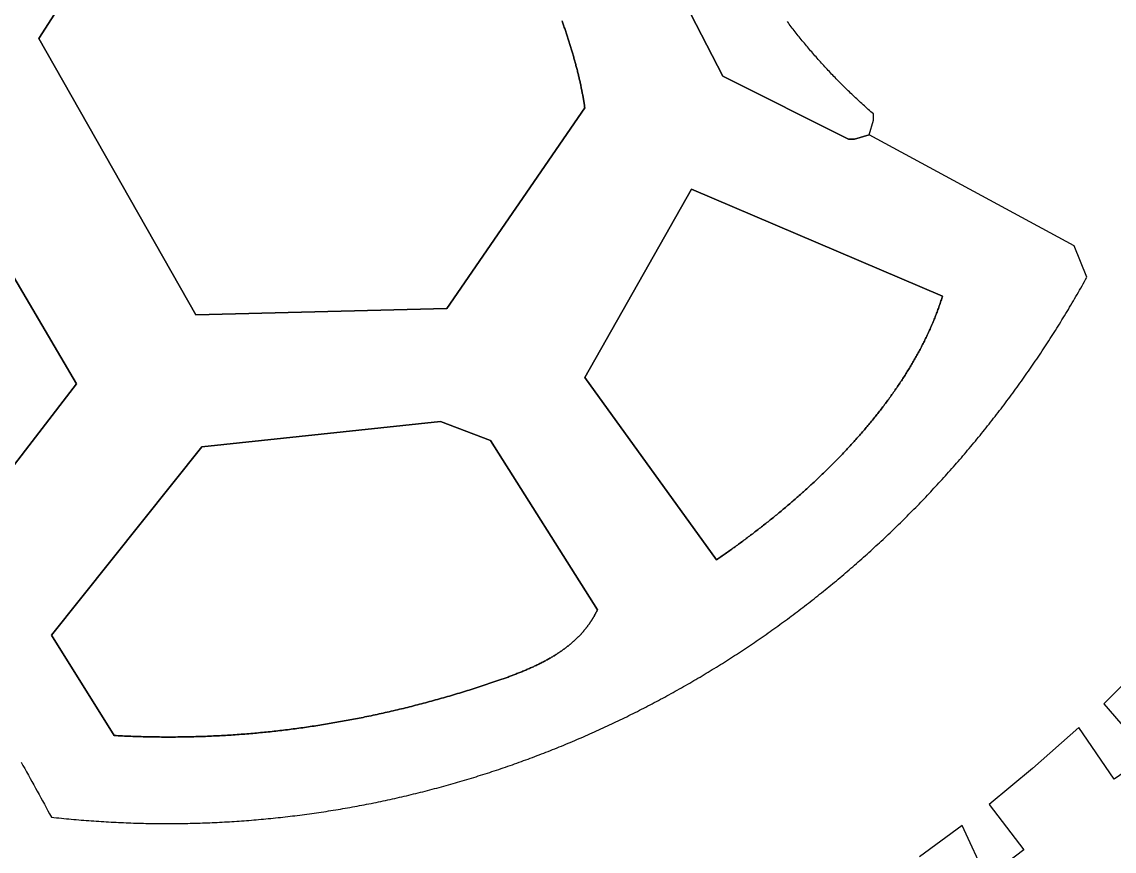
# Model space of a CAD drawing. Header units: millimetres. Extents: x -97041 to 275168, y -12500 to 263793.
# Drawn here: x 88460 to 139593, y 52118 to 90921 of the extents above; entities that cross this region are included whole.
import ezdxf

# ---------------------------------------------------------------- set-up
doc = ezdxf.new("R2010")
doc.units = ezdxf.units.MM
doc.layers.add('CLOSED_AREAS', color=7, linetype='Continuous')
doc.layers.add('REGION_HOLES', color=7, linetype='Continuous')

msp = doc.modelspace()

# ---------------------------------------------------------------- linework, layer by layer
at = {"layer": 'CLOSED_AREAS'}
for points in [[(97186.012, 102475.411), (89254.047, 90136.798), (96598.459, 77210.632), (108349.519, 77504.408), (114812.602, 86905.256), (114806.032, 86950.262), (114799.292, 86995.382), (114792.385, 87040.617), (114785.31, 87085.963), (114778.068, 87131.42), (114770.661, 87176.988), (114763.088, 87222.663), (114755.352, 87268.446), (114747.452, 87314.335), (114739.389, 87360.329), (114731.165, 87406.425), (114722.779, 87452.624), (114714.234, 87498.924), (114705.528, 87545.323), (114696.665, 87591.82), (114687.643, 87638.414), (114678.464, 87685.103), (114669.129, 87731.887), (114659.638, 87778.764), (114649.993, 87825.733), (114640.194, 87872.792), (114630.242, 87919.94), (114620.137, 87967.176), (114609.881, 88014.499), (114599.474, 88061.907), (114588.917, 88109.399), (114578.211, 88156.973), (114567.356, 88204.63), (114556.354, 88252.366), (114545.206, 88300.181), (114533.911, 88348.073), (114522.471, 88396.042), (114510.886, 88444.086), (114499.158, 88492.204), (114487.287, 88540.394), (114475.274, 88588.655), (114463.12, 88636.986), (114450.825, 88685.385), (114438.391, 88733.852), (114425.817, 88782.385), (114413.106, 88830.982), (114400.257, 88879.643), (114387.272, 88928.365), (114374.151, 88977.149), (114360.895, 89025.992), (114347.506, 89074.894), (114333.982, 89123.852), (114320.326, 89172.866), (114306.539, 89221.934), (114292.62, 89271.056), (114278.571, 89320.229), (114264.393, 89369.453), (114250.086, 89418.726), (114235.652, 89468.047), (114221.09, 89517.414), (114206.402, 89566.827), (114191.589, 89616.284), (114176.651, 89665.784), (114161.59, 89715.325), (114146.405, 89764.906), (114131.098, 89814.526), (114115.669, 89864.184), (114100.12, 89913.879), (114084.451, 89963.608), (114068.663, 90013.371), (114052.756, 90063.166), (114036.732, 90112.993), (114020.591, 90162.85), (114004.334, 90212.735), (113987.963, 90262.647), (113971.476, 90312.586), (113954.877, 90362.549), (113938.164, 90412.536), (113921.339, 90462.545), (113904.404, 90512.575), (113887.358, 90562.624), (113870.202, 90612.692), (113852.937, 90662.776), (113835.565, 90712.877), (113818.085, 90762.992), (113800.498, 90813.12), (113782.807, 90863.259), (113765.01, 90913.41), (113747.109, 90963.57)], [(88422.295, 56280.621), (88508.089, 56129.525), (88593.595, 55978.395), (88678.814, 55827.231), (88763.746, 55676.037), (88848.39, 55524.813), (88932.746, 55373.562), (89016.814, 55222.285), (89100.594, 55070.985), (89184.085, 54919.662), (89267.287, 54768.32), (89350.2, 54616.959), (89432.824, 54465.582), (89515.159, 54314.19), (89597.204, 54162.785), (89678.959, 54011.369), (89760.425, 53859.944), (89841.6, 53708.512), (89958.508, 53695.733), (90075.393, 53683.236), (90192.253, 53671.021), (90309.09, 53659.088), (90425.901, 53647.437), (90542.688, 53636.067), (90659.448, 53624.978), (90776.183, 53614.17), (90892.892, 53603.643), (91009.574, 53593.396), (91126.229, 53583.43), (91242.856, 53573.743), (91359.456, 53564.336), (91476.028, 53555.209), (91592.571, 53546.361), (91709.085, 53537.792), (91825.57, 53529.502), (91942.026, 53521.491), (92058.451, 53513.758), (92174.846, 53506.303), (92291.211, 53499.126), (92407.544, 53492.227), (92523.846, 53485.605), (92640.115, 53479.261), (92756.353, 53473.193), (92872.558, 53467.403), (92988.73, 53461.889), (93104.869, 53456.651), (93220.974, 53451.689), (93337.044, 53447.003), (93453.081, 53442.593), (93569.082, 53438.458), (93685.049, 53434.598), (93800.979, 53431.013), (93916.874, 53427.703), (94032.733, 53424.667), (94148.554, 53421.906), (94264.339, 53419.419), (94380.086, 53417.205), (94495.795, 53415.265), (94611.467, 53413.598), (94727.099, 53412.205), (94842.693, 53411.084), (94958.247, 53410.236), (95073.762, 53409.66), (95189.237, 53409.356), (95304.671, 53409.325), (95420.064, 53409.565), (95535.416, 53410.076), (95650.727, 53410.859), (95765.995, 53411.913), (95881.222, 53413.237), (95996.406, 53414.832), (96111.546, 53416.698), (96226.644, 53418.833), (96341.697, 53421.239), (96456.706, 53423.914), (96571.671, 53426.858), (96686.591, 53430.072), (96801.466, 53433.555), (96916.295, 53437.306), (97031.077, 53441.326), (97145.814, 53445.614), (97260.504, 53450.17), (97375.146, 53454.994), (97489.741, 53460.085), (97604.289, 53465.444), (97718.788, 53471.07), (97833.238, 53476.962), (97947.639, 53483.122), (98061.991, 53489.547), (98176.293, 53496.239), (98290.545, 53503.197), (98404.747, 53510.421), (98518.898, 53517.91), (98632.997, 53525.664), (98747.045, 53533.684), (98861.041, 53541.968), (98974.984, 53550.516), (99088.875, 53559.33), (99202.713, 53568.407), (99316.497, 53577.748), (99430.227, 53587.353), (99543.903, 53597.221), (99657.525, 53607.352), (99771.091, 53617.746), (99884.602, 53628.403), (99998.058, 53639.323), (100111.457, 53650.504), (100224.8, 53661.948), (100338.086, 53673.654), (100451.315, 53685.621), (100564.486, 53697.85), (100677.6, 53710.339), (100790.655, 53723.09), (100903.651, 53736.101), (101016.588, 53749.372), (101129.466, 53762.904), (101242.284, 53776.696), (101355.042, 53790.747), (101467.739, 53805.058), (101580.376, 53819.629), (101692.951, 53834.458), (101805.464, 53849.546), (101917.915, 53864.893), (102030.304, 53880.498), (102142.63, 53896.361), (102254.893, 53912.482), (102367.092, 53928.86), (102479.228, 53945.497), (102591.299, 53962.39), (102703.305, 53979.54), (102815.247, 53996.947), (102927.123, 54014.611), (103038.933, 54032.53), (103150.677, 54050.706), (103262.355, 54069.138), (103373.966, 54087.825), (103485.509, 54106.768), (103596.985, 54125.965), (103708.393, 54145.418), (103819.732, 54165.125), (103931.003, 54185.087), (104042.204, 54205.303), (104153.336, 54225.773), (104264.398, 54246.497), (104375.39, 54267.474), (104486.311, 54288.704), (104597.162, 54310.188), (104707.94, 54331.924), (104818.648, 54353.913), (104929.283, 54376.154), (105039.845, 54398.647), (105150.335, 54421.393), (105260.751, 54444.39), (105371.094, 54467.638), (105481.363, 54491.138), (105591.557, 54514.888), (105701.677, 54538.89), (105811.722, 54563.141), (105921.691, 54587.644), (106031.584, 54612.396), (106141.402, 54637.398), (106251.142, 54662.649), (106360.806, 54688.15), (106470.392, 54713.901), (106579.901, 54739.9), (106689.331, 54766.147), (106798.683, 54792.643), (106907.956, 54819.388), (107017.15, 54846.38), (107126.265, 54873.62), (107235.299, 54901.108), (107344.254, 54928.843), (107453.127, 54956.825), (107561.92, 54985.054), (107670.631, 55013.529), (107779.26, 55042.251), (107887.807, 55071.219), (107996.271, 55100.433), (108104.653, 55129.892), (108212.951, 55159.597), (108321.166, 55189.547), (108429.296, 55219.743), (108537.343, 55250.183), (108645.304, 55280.867), (108753.18, 55311.796), (108860.971, 55342.969), (108968.676, 55374.385), (109076.294, 55406.046), (109183.826, 55437.949), (109291.271, 55470.096), (109398.628, 55502.486), (109505.898, 55535.118), (109613.079, 55567.993), (109720.172, 55601.11), (109827.177, 55634.47), (109934.091, 55668.071), (110040.917, 55701.913), (110147.652, 55735.997), (110254.297, 55770.321), (110360.851, 55804.887), (110467.314, 55839.693), (110573.685, 55874.74), (110679.965, 55910.027), (110786.152, 55945.554), (110892.247, 55981.32), (110998.249, 56017.326), (111104.157, 56053.571), (111209.972, 56090.055), (111315.692, 56126.778), (111421.319, 56163.74), (111526.85, 56200.939), (111632.286, 56238.377), (111737.626, 56276.053), (111842.871, 56313.966), (111948.019, 56352.117), (112053.07, 56390.505), (112158.025, 56429.129), (112262.881, 56467.991), (112367.64, 56507.089), (112472.301, 56546.423), (112576.864, 56585.993), (112681.327, 56625.799), (112785.691, 56665.841), (112889.955, 56706.118), (112994.119, 56746.63), (113098.183, 56787.376), (113202.146, 56828.358), (113306.008, 56869.574), (113409.768, 56911.024), (113513.426, 56952.708), (113616.982, 56994.625), (113720.436, 57036.776), (113823.786, 57079.161), (113927.033, 57121.778), (114030.176, 57164.628), (114133.215, 57207.711), (114236.149, 57251.026), (114338.979, 57294.573), (114441.703, 57338.352), (114544.321, 57382.363), (114646.834, 57426.605), (114749.24, 57471.078), (114851.539, 57515.782), (114953.731, 57560.717), (115055.816, 57605.882), (115157.792, 57651.278), (115259.661, 57696.903), (115361.421, 57742.759), (115463.071, 57788.844), (115564.613, 57835.158), (115666.044, 57881.701), (115767.366, 57928.474), (115868.577, 57975.474), (115969.677, 58022.704), (116070.666, 58070.161), (116171.543, 58117.847), (116272.309, 58165.76), (116372.961, 58213.9), (116473.502, 58262.268), (116573.929, 58310.863), (116674.242, 58359.685), (116774.442, 58408.733), (116874.527, 58458.008), (116974.498, 58507.508), (117074.354, 58557.235), (117174.095, 58607.187), (117273.72, 58657.365), (117373.228, 58707.768), (117472.621, 58758.395), (117571.896, 58809.248), (117671.054, 58860.325), (117770.095, 58911.626), (117869.018, 58963.151), (117967.822, 59014.901), (118066.508, 59066.873), (118165.074, 59119.069), (118263.521, 59171.488), (118361.849, 59224.13), (118460.056, 59276.995), (118558.142, 59330.082), (118656.108, 59383.391), (118753.952, 59436.923), (118851.675, 59490.675), (118949.275, 59544.65), (119046.753, 59598.846), (119144.109, 59653.262), (119241.341, 59707.9), (119338.449, 59762.758), (119435.434, 59817.837), (119532.294, 59873.135), (119629.03, 59928.654), (119725.641, 59984.392), (119822.126, 60040.349), (119918.485, 60096.526), (120014.719, 60152.922), (120110.826, 60209.536), (120206.805, 60266.369), (120302.658, 60323.421), (120398.383, 60380.69), (120493.98, 60438.177), (120589.448, 60495.882), (120684.788, 60553.804), (120779.999, 60611.943), (120875.08, 60670.299), (120970.031, 60728.872), (121064.852, 60787.661), (121159.543, 60846.666), (121254.102, 60905.888), (121348.53, 60965.325), (121442.826, 61024.977), (121536.99, 61084.845), (121631.022, 61144.928), (121724.921, 61205.226), (121818.686, 61265.738), (121912.318, 61326.465), (122005.816, 61387.405), (122099.179, 61448.56), (122192.408, 61509.929), (122285.502, 61571.51), (122378.46, 61633.305), (122471.283, 61695.313), (122563.969, 61757.534), (122656.518, 61819.967), (122748.931, 61882.613), (122841.206, 61945.471), (122933.344, 62008.54), (123025.343, 62071.821), (123117.204, 62135.313), (123208.927, 62199.017), (123300.51, 62262.931), (123391.953, 62327.056), (123483.257, 62391.392), (123574.42, 62455.938), (123665.442, 62520.693), (123756.324, 62585.659), (123847.064, 62650.834), (123937.662, 62716.218), (124028.118, 62781.812), (124118.431, 62847.614), (124208.602, 62913.625), (124298.629, 62979.844), (124388.512, 63046.271), (124478.252, 63112.906), (124567.847, 63179.749), (124657.297, 63246.8), (124746.602, 63314.057), (124835.762, 63381.522), (124924.775, 63449.193), (125013.643, 63517.071), (125102.363, 63585.155), (125190.937, 63653.445), (125279.363, 63721.941), (125367.642, 63790.643), (125455.772, 63859.55), (125543.754, 63928.662), (125631.587, 63997.979), (125719.27, 64067.501), (125806.804, 64137.228), (125894.188, 64207.158), (125981.422, 64277.292), (126068.505, 64347.631), (126155.437, 64418.172), (126242.217, 64488.918), (126328.845, 64559.866), (126415.321, 64631.017), (126501.645, 64702.37), (126587.815, 64773.926), (126673.833, 64845.684), (126759.696, 64917.644), (126845.405, 64989.806), (126930.96, 65062.169), (127016.36, 65134.734), (127101.605, 65207.499), (127186.694, 65280.466), (127271.627, 65353.632), (127356.404, 65426.999), (127441.024, 65500.567), (127525.487, 65574.333), (127609.792, 65648.3), (127693.94, 65722.466), (127777.93, 65796.831), (127861.761, 65871.395), (127945.432, 65946.158), (128028.945, 66021.119), (128112.298, 66096.279), (128195.491, 66171.636), (128278.523, 66247.192), (128361.395, 66322.945), (128444.105, 66398.895), (128526.654, 66475.042), (128609.041, 66551.386), (128691.265, 66627.927), (128773.327, 66704.664), (128855.226, 66781.597), (128936.962, 66858.726), (129018.533, 66936.051), (129099.941, 67013.572), (129181.183, 67091.287), (129262.261, 67169.198), (129343.174, 67247.303), (129423.921, 67325.603), (129504.502, 67404.097), (129584.917, 67482.786), (129665.164, 67561.668), (129745.245, 67640.744), (129825.158, 67720.013), (129904.903, 67799.476), (129984.48, 67879.131), (130063.889, 67958.979), (130143.128, 68039.02), (130222.198, 68119.253), (130301.098, 68199.677), (130379.828, 68280.294), (130458.387, 68361.102), (130536.776, 68442.102), (130614.993, 68523.292), (130693.039, 68604.674), (130770.912, 68686.246), (130848.614, 68768.008), (130926.142, 68849.961), (131003.498, 68932.104), (131080.68, 69014.436), (131157.688, 69096.958), (131234.522, 69179.669), (131311.181, 69262.569), (131387.665, 69345.658), (131463.974, 69428.936), (131540.107, 69512.401), (131616.064, 69596.055), (131691.845, 69679.897), (131767.449, 69763.927), (131842.875, 69848.143), (131918.124, 69932.547), (131993.195, 70017.138), (132068.088, 70101.916), (132142.802, 70186.88), (132217.337, 70272.031), (132291.692, 70357.367), (132365.868, 70442.89), (132439.863, 70528.597), (132513.678, 70614.491), (132587.312, 70700.569), (132660.764, 70786.832), (132734.035, 70873.28), (132807.124, 70959.912), (132880.03, 71046.729), (132952.754, 71133.729), (133025.294, 71220.913), (133097.651, 71308.281), (133169.824, 71395.832), (133241.812, 71483.566), (133313.616, 71571.482), (133385.235, 71659.582), (133456.669, 71747.863), (133527.916, 71836.327), (133598.978, 71924.973), (133669.853, 72013.8), (133740.541, 72102.809), (133811.041, 72191.999), (133881.355, 72281.37), (133951.48, 72370.921), (134021.416, 72460.653), (134091.164, 72550.566), (134160.723, 72640.658), (134230.092, 72730.931), (134299.272, 72821.382), (134368.261, 72912.014), (134437.059, 73002.824), (134505.667, 73093.813), (134574.083, 73184.981), (134642.307, 73276.327), (134710.339, 73367.852), (134778.179, 73459.554), (134845.826, 73551.434), (134913.279, 73643.492), (134980.539, 73735.727), (135047.605, 73828.139), (135114.477, 73920.728), (135181.153, 74013.493), (135247.635, 74106.435), (135313.921, 74199.553), (135380.012, 74292.847), (135445.906, 74386.316), (135511.604, 74479.961), (135577.104, 74573.781), (135642.408, 74667.777), (135707.513, 74761.946), (135772.421, 74856.291), (135837.13, 74950.809), (135901.64, 75045.502), (135965.951, 75140.369), (136030.062, 75235.409), (136093.973, 75330.622), (136157.685, 75426.009), (136221.195, 75521.568), (136284.504, 75617.301), (136347.612, 75713.205), (136410.518, 75809.282), (136473.222, 75905.531), (136535.723, 76001.952), (136598.022, 76098.544), (136660.117, 76195.307), (136722.008, 76292.242), (136783.696, 76389.347), (136845.178, 76486.623), (136906.457, 76584.069), (136967.529, 76681.685), (137028.397, 76779.472), (137089.058, 76877.428), (137149.514, 76975.553), (137209.762, 77073.848), (137269.804, 77172.311), (137329.638, 77270.944), (137389.264, 77369.745), (137448.682, 77468.714), (137507.892, 77567.851), (137566.892, 77667.156), (137625.684, 77766.629), (137684.266, 77866.269), (137742.637, 77966.076), (137800.799, 78066.05), (137858.749, 78166.191), (137916.489, 78266.499), (137974.017, 78366.972), (138031.333, 78467.612), (138088.437, 78568.417), (138145.328, 78669.388), (138202.006, 78770.524), (138258.471, 78871.825), (138314.722, 78973.291), (137727.169, 80442.173), (128130.47, 85632.225), (127444.992, 85436.374), (127151.215, 85436.374), (121275.685, 88374.139), (116281.485, 98068.763)], [(116281.485, 98068.763), (121275.685, 88374.139), (127151.215, 85436.374), (127444.992, 85436.374), (128130.47, 85632.225), (128326.321, 86317.703), (128326.321, 86611.48), (128264.793, 86664.796), (128203.508, 86718.213), (128142.465, 86771.731), (128081.665, 86825.349), (128021.106, 86879.066), (127960.787, 86932.884), (127900.709, 86986.801), (127840.87, 87040.817), (127781.269, 87094.931), (127721.906, 87149.145), (127662.781, 87203.456), (127603.892, 87257.866), (127545.239, 87312.373), (127486.821, 87366.978), (127428.638, 87421.68), (127370.688, 87476.478), (127312.972, 87531.374), (127255.488, 87586.365), (127198.236, 87641.453), (127141.215, 87696.636), (127084.424, 87751.915), (127027.863, 87807.288), (126971.531, 87862.757), (126915.427, 87918.32), (126859.551, 87973.978), (126803.902, 88029.729), (126748.48, 88085.575), (126693.283, 88141.514), (126638.311, 88197.546), (126583.563, 88253.67), (126529.039, 88309.888), (126474.737, 88366.198), (126420.658, 88422.6), (126366.8, 88479.093), (126313.163, 88535.678), (126259.747, 88592.354), (126206.55, 88649.122), (126153.571, 88705.979), (126100.811, 88762.928), (126048.268, 88819.966), (125995.942, 88877.094), (125943.832, 88934.311), (125891.937, 88991.618), (125840.257, 89049.013), (125788.791, 89106.498), (125737.539, 89164.07), (125686.499, 89221.731), (125635.671, 89279.48), (125585.054, 89337.316), (125534.648, 89395.239), (125484.452, 89453.249), (125434.465, 89511.346), (125384.686, 89569.529), (125335.116, 89627.798), (125285.752, 89686.154), (125236.595, 89744.594), (125187.644, 89803.12), (125138.898, 89861.731), (125090.357, 89920.427), (125042.019, 89979.207), (124993.884, 90038.071), (124945.952, 90097.019), (124898.222, 90156.05), (124850.692, 90215.165), (124803.363, 90274.363), (124756.233, 90333.644), (124709.303, 90393.006), (124662.571, 90452.452), (124616.036, 90511.978), (124569.699, 90571.587), (124523.557, 90631.277), (124477.612, 90691.048), (124431.861, 90750.899), (124386.304, 90810.831), (124340.941, 90870.843), (124295.771, 90930.935)], [(86022.505, 67516.007), (91016.706, 73979.09), (82203.411, 88961.692)], [(140270.658, 60160.686), (139104.079, 59007.576), (141204.779, 56589.297), (139589.126, 55482.569), (137933.033, 57900.227), (135776.567, 55982.665), (133734.984, 54300.588), (135357.142, 52173.893), (133622.974, 50851.145), (132476.636, 53323.381), (130476.526, 51857.247)]]:
    msp.add_lwpolyline(points, dxfattribs=at)
for points in [[(119806.803, 83086.162), (114812.602, 74272.867), (120981.909, 65753.348), (121032.809, 65788.226), (121083.742, 65823.237), (121134.706, 65858.382), (121185.7, 65893.659), (121236.723, 65929.07), (121287.774, 65964.614), (121338.85, 66000.289), (121389.952, 66036.097), (121441.077, 66072.036), (121492.224, 66108.106), (121543.392, 66144.307), (121594.581, 66180.638), (121645.788, 66217.099), (121697.012, 66253.69), (121748.252, 66290.411), (121799.507, 66327.261), (121850.775, 66364.239), (121902.055, 66401.346), (121953.347, 66438.58), (122004.648, 66475.943), (122055.957, 66513.432), (122107.274, 66551.049), (122158.596, 66588.792), (122209.923, 66626.662), (122261.253, 66664.657), (122312.585, 66702.778), (122363.918, 66741.025), (122415.25, 66779.396), (122466.58, 66817.891), (122517.908, 66856.511), (122569.231, 66895.255), (122620.548, 66934.122), (122671.858, 66973.113), (122723.161, 67012.226), (122774.454, 67051.461), (122825.736, 67090.819), (122877.006, 67130.298), (122928.262, 67169.899), (122979.505, 67209.621), (123030.731, 67249.464), (123081.941, 67289.427), (123133.132, 67329.51), (123184.303, 67369.712), (123235.453, 67410.034), (123286.582, 67450.475), (123337.686, 67491.035), (123388.767, 67531.713), (123439.821, 67572.508), (123490.847, 67613.422), (123541.846, 67654.452), (123592.814, 67695.6), (123643.752, 67736.864), (123694.657, 67778.244), (123745.528, 67819.74), (123796.365, 67861.351), (123847.165, 67903.078), (123897.928, 67944.919), (123948.652, 67986.875), (123999.336, 68028.945), (124049.979, 68071.129), (124100.579, 68113.426), (124151.136, 68155.836), (124201.647, 68198.359), (124252.112, 68240.994), (124302.53, 68283.742), (124352.898, 68326.601), (124403.217, 68369.571), (124453.484, 68412.652), (124503.698, 68455.844), (124553.858, 68499.146), (124603.963, 68542.558), (124654.011, 68586.08), (124704.002, 68629.71), (124753.934, 68673.45), (124803.805, 68717.298), (124853.614, 68761.255), (124903.361, 68805.319), (124953.043, 68849.491), (125002.66, 68893.77), (125052.211, 68938.155), (125101.693, 68982.648), (125151.106, 69027.246), (125200.449, 69071.95), (125249.719, 69116.759), (125298.917, 69161.674), (125348.04, 69206.693), (125397.088, 69251.816), (125446.059, 69297.044), (125494.951, 69342.375), (125543.765, 69387.809), (125592.497, 69433.347), (125641.147, 69478.987), (125689.715, 69524.729), (125738.197, 69570.573), (125786.594, 69616.519), (125834.904, 69662.566), (125883.125, 69708.714), (125931.257, 69754.963), (125979.298, 69801.312), (126027.247, 69847.76), (126075.102, 69894.308), (126122.863, 69940.955), (126170.527, 69987.701), (126218.095, 70034.545), (126265.564, 70081.488), (126312.933, 70128.528), (126360.201, 70175.666), (126407.366, 70222.9), (126454.428, 70270.232), (126501.385, 70317.659), (126548.236, 70365.183), (126594.98, 70412.803), (126641.614, 70460.517), (126688.139, 70508.327), (126734.553, 70556.231), (126780.854, 70604.23), (126827.041, 70652.322), (126873.113, 70700.508), (126919.069, 70748.788), (126964.907, 70797.16), (127010.626, 70845.625), (127056.226, 70894.182), (127101.703, 70942.83), (127147.058, 70991.57), (127192.289, 71040.402), (127237.395, 71089.324), (127282.374, 71138.337), (127327.226, 71187.439), (127371.948, 71236.632), (127416.54, 71285.913), (127461, 71335.284), (127505.328, 71384.744), (127549.521, 71434.292), (127593.579, 71483.928), (127637.501, 71533.651), (127681.284, 71583.462), (127724.928, 71633.36), (127768.431, 71683.345), (127811.793, 71733.416), (127855.012, 71783.572), (127898.086, 71833.814), (127941.014, 71884.142), (127983.796, 71934.554), (128026.43, 71985.051), (128068.914, 72035.632), (128111.247, 72086.297), (128153.429, 72137.046), (128195.457, 72187.877), (128237.331, 72238.792), (128279.049, 72289.788), (128320.61, 72340.867), (128362.012, 72392.028), (128403.255, 72443.27), (128444.337, 72494.593), (128485.257, 72545.997), (128526.014, 72597.481), (128566.606, 72649.045), (128607.031, 72700.689), (128647.29, 72752.412), (128687.38, 72804.214), (128727.3, 72856.095), (128767.049, 72908.054), (128806.626, 72960.09), (128846.029, 73012.205), (128885.258, 73064.397), (128924.31, 73116.665), (128963.185, 73169.01), (129001.881, 73221.432), (129040.397, 73273.929), (129078.732, 73326.501), (129116.884, 73379.149), (129154.853, 73431.871), (129192.636, 73484.668), (129230.233, 73537.539), (129267.643, 73590.484), (129304.864, 73643.502), (129341.894, 73696.594), (129378.733, 73749.758), (129415.38, 73802.994), (129451.832, 73856.302), (129488.09, 73909.682), (129524.15, 73963.133), (129560.013, 74016.656), (129595.677, 74070.249), (129631.141, 74123.912), (129666.402, 74177.645), (129701.462, 74231.447), (129736.316, 74285.319), (129770.966, 74339.26), (129805.409, 74393.269), (129839.644, 74447.347), (129873.669, 74501.492), (129907.484, 74555.705), (129941.088, 74609.984), (129974.478, 74664.331), (130007.654, 74718.744), (130040.614, 74773.223), (130073.357, 74827.768), (130105.883, 74882.379), (130138.189, 74937.054), (130170.274, 74991.794), (130202.137, 75046.599), (130233.777, 75101.467), (130265.193, 75156.399), (130296.382, 75211.395), (130327.345, 75266.453), (130358.079, 75321.574), (130388.584, 75376.757), (130418.858, 75432.002), (130448.9, 75487.309), (130478.708, 75542.677), (130508.281, 75598.106), (130537.619, 75653.595), (130566.72, 75709.145), (130595.581, 75764.754), (130624.204, 75820.423), (130652.585, 75876.151), (130680.723, 75931.938), (130708.619, 75987.783), (130736.269, 76043.687), (130763.673, 76099.648), (130790.83, 76155.666), (130817.738, 76211.742), (130844.396, 76267.874), (130870.803, 76324.062), (130896.957, 76380.307), (130922.858, 76436.607), (130948.503, 76492.963), (130973.893, 76549.373), (130999.024, 76605.838), (131023.897, 76662.358), (131048.51, 76718.931), (131072.861, 76775.558), (131096.949, 76832.238), (131120.774, 76888.971), (131144.333, 76945.757), (131167.626, 77002.594), (131190.651, 77059.484), (131213.407, 77116.425), (131235.893, 77173.417), (131258.107, 77230.46), (131280.048, 77287.553), (131301.715, 77344.697), (131323.107, 77401.89), (131344.222, 77459.132), (131365.059, 77516.424), (131385.617, 77573.764), (131405.895, 77631.153), (131425.89, 77688.59), (131445.603, 77746.074), (131465.031, 77803.606), (131484.174, 77861.184), (131503.029, 77918.81), (131521.597, 77976.481), (131539.875, 78034.198), (131557.863, 78091.961)], [(115400.155, 63403.136), (110405.955, 71335.102), (108055.743, 72216.431), (96892.236, 71041.325), (89841.6, 62228.03), (92779.365, 57527.606), (92877.083, 57522.372), (92974.679, 57517.343), (93072.152, 57512.52), (93169.503, 57507.901), (93266.734, 57503.488), (93363.844, 57499.279), (93460.834, 57495.273), (93557.705, 57491.471), (93654.459, 57487.873), (93751.094, 57484.476), (93847.612, 57481.283), (93944.015, 57478.291), (94040.301, 57475.501), (94136.473, 57472.911), (94232.531, 57470.523), (94328.474, 57468.335), (94424.305, 57466.347), (94520.024, 57464.559), (94615.631, 57462.969), (94711.128, 57461.579), (94806.514, 57460.387), (94901.791, 57459.393), (94996.959, 57458.596), (95092.018, 57457.997), (95186.971, 57457.595), (95281.816, 57457.389), (95376.555, 57457.379), (95471.189, 57457.565), (95565.718, 57457.946), (95660.143, 57458.522), (95754.465, 57459.292), (95848.684, 57460.256), (95942.801, 57461.415), (96036.816, 57462.766), (96130.731, 57464.311), (96224.545, 57466.048), (96318.261, 57467.977), (96411.877, 57470.098), (96505.396, 57472.41), (96598.817, 57474.913), (96692.142, 57477.607), (96785.371, 57480.491), (96878.504, 57483.564), (96971.543, 57486.827), (97064.488, 57490.28), (97157.34, 57493.92), (97250.099, 57497.749), (97342.766, 57501.766), (97435.342, 57505.97), (97527.827, 57510.361), (97620.222, 57514.939), (97712.529, 57519.703), (97804.747, 57524.653), (97896.876, 57529.789), (97988.919, 57535.109), (98080.875, 57540.615), (98172.746, 57546.304), (98264.531, 57552.178), (98356.232, 57558.235), (98447.849, 57564.475), (98539.383, 57570.898), (98630.835, 57577.503), (98722.204, 57584.29), (98813.493, 57591.259), (98904.701, 57598.408), (98995.83, 57605.739), (99086.88, 57613.25), (99177.851, 57620.941), (99268.744, 57628.812), (99359.561, 57636.862), (99450.301, 57645.09), (99540.965, 57653.497), (99631.555, 57662.082), (99722.07, 57670.845), (99812.512, 57679.785), (99902.88, 57688.902), (99993.177, 57698.195), (100083.401, 57707.665), (100173.555, 57717.31), (100263.639, 57727.13), (100353.653, 57737.125), (100443.598, 57747.295), (100533.475, 57757.639), (100623.284, 57768.156), (100713.027, 57778.847), (100802.703, 57789.711), (100892.314, 57800.748), (100981.86, 57811.956), (101071.342, 57823.336), (101160.76, 57834.888), (101250.116, 57846.611), (101339.409, 57858.504), (101428.641, 57870.568), (101517.813, 57882.801), (101606.924, 57895.203), (101695.976, 57907.775), (101784.969, 57920.516), (101873.904, 57933.424), (101962.781, 57946.5), (102051.602, 57959.744), (102140.367, 57973.155), (102229.076, 57986.733), (102317.731, 58000.477), (102406.332, 58014.387), (102494.88, 58028.462), (102583.375, 58042.702), (102671.817, 58057.107), (102760.209, 58071.677), (102848.55, 58086.41), (102936.841, 58101.307), (103025.083, 58116.367), (103113.276, 58131.59), (103201.422, 58146.975), (103289.52, 58162.522), (103377.571, 58178.23), (103465.577, 58194.1), (103553.538, 58210.131), (103641.454, 58226.322), (103729.326, 58242.673), (103817.155, 58259.184), (103904.941, 58275.854), (103992.686, 58292.682), (104080.39, 58309.67), (104168.053, 58326.815), (104255.676, 58344.118), (104343.26, 58361.578), (104430.806, 58379.195), (104518.314, 58396.969), (104613.689, 58416.527), (104709.02, 58436.27), (104804.306, 58456.199), (104899.546, 58476.313), (104994.74, 58496.612), (105089.887, 58517.096), (105184.987, 58537.765), (105280.04, 58558.619), (105375.044, 58579.658), (105469.999, 58600.88), (105564.905, 58622.288), (105659.761, 58643.879), (105754.567, 58665.655), (105849.322, 58687.615), (105944.025, 58709.759), (106038.677, 58732.086), (106133.276, 58754.597), (106227.822, 58777.292), (106322.315, 58800.17), (106416.754, 58823.232), (106511.138, 58846.477), (106605.467, 58869.904), (106699.741, 58893.515), (106793.958, 58917.309), (106888.119, 58941.285), (106982.223, 58965.444), (107076.269, 58989.785), (107170.257, 59014.309), (107264.186, 59039.015), (107358.056, 59063.903), (107451.866, 59088.973), (107545.616, 59114.225), (107639.306, 59139.659), (107732.933, 59165.275), (107826.5, 59191.072), (107920.003, 59217.05), (108013.444, 59243.21), (108106.821, 59269.551), (108200.135, 59296.073), (108293.384, 59322.776), (108386.568, 59349.659), (108479.687, 59376.724), (108572.739, 59403.968), (108665.725, 59431.394), (108758.644, 59459), (108851.495, 59486.786), (108944.279, 59514.752), (109036.993, 59542.898), (109129.639, 59571.224), (109222.215, 59599.729), (109314.72, 59628.415), (109407.155, 59657.279), (109499.519, 59686.323), (109591.811, 59715.547), (109684.03, 59744.949), (109776.177, 59774.531), (109868.251, 59804.291), (109960.25, 59834.231), (110052.175, 59864.349), (110144.026, 59894.645), (110235.801, 59925.12), (110327.5, 59955.773), (110419.122, 59986.605), (110510.668, 60017.614), (110605.501, 60049.958), (110700.227, 60082.514), (110794.824, 60115.304), (110842.066, 60131.793), (110889.267, 60148.349), (110936.425, 60164.974), (110983.535, 60181.67), (111030.596, 60198.441), (111077.604, 60215.29), (111124.556, 60232.218), (111171.45, 60249.228), (111218.283, 60266.324), (111265.051, 60283.507), (111311.752, 60300.78), (111358.383, 60318.147), (111404.941, 60335.609), (111451.424, 60353.17), (111497.827, 60370.832), (111544.149, 60388.598), (111590.387, 60406.469), (111636.537, 60424.45), (111682.596, 60442.543), (111728.563, 60460.75), (111774.433, 60479.074), (111820.204, 60497.518), (111865.874, 60516.084), (111911.438, 60534.775), (111956.895, 60553.593), (112002.241, 60572.542), (112047.474, 60591.624), (112092.59, 60610.842), (112137.588, 60630.198), (112182.462, 60649.695), (112227.212, 60669.335), (112271.834, 60689.122), (112316.325, 60709.058), (112360.683, 60729.145), (112404.903, 60749.386), (112448.984, 60769.785), (112492.923, 60790.343), (112536.716, 60811.063), (112580.361, 60831.949), (112623.855, 60853.002), (112667.195, 60874.225), (112710.378, 60895.621), (112753.401, 60917.192), (112796.262, 60938.942), (112838.957, 60960.872), (112881.483, 60982.987), (112923.838, 61005.287), (112966.019, 61027.776), (113008.022, 61050.457), (113049.845, 61073.332), (113091.486, 61096.404), (113132.94, 61119.675), (113174.206, 61143.148), (113215.28, 61166.827), (113256.159, 61190.712), (113296.841, 61214.808), (113337.323, 61239.117), (113377.602, 61263.641), (113417.674, 61288.383), (113437.632, 61300.837), (113457.537, 61313.346), (113477.389, 61325.912), (113497.188, 61338.533), (113516.934, 61351.211), (113536.625, 61363.946), (113556.262, 61376.738), (113575.844, 61389.587), (113595.37, 61402.494), (113614.842, 61415.46), (113634.257, 61428.484), (113653.616, 61441.567), (113672.919, 61454.709), (113692.164, 61467.911), (113711.353, 61481.172), (113730.483, 61494.494), (113749.556, 61507.876), (113768.57, 61521.319), (113787.525, 61534.823), (113806.421, 61548.389), (113825.258, 61562.017), (113844.035, 61575.707), (113862.752, 61589.459), (113881.408, 61603.274), (113900.003, 61617.152), (113918.536, 61631.094), (113937.009, 61645.1), (113955.419, 61659.17), (113973.766, 61673.304), (113992.051, 61687.503), (114010.273, 61701.768), (114028.431, 61716.098), (114046.526, 61730.493), (114064.556, 61744.955), (114082.522, 61759.484), (114100.423, 61774.079), (114118.258, 61788.742), (114136.028, 61803.471), (114153.732, 61818.269), (114171.369, 61833.135), (114188.94, 61848.07), (114206.443, 61863.073), (114223.88, 61878.146), (114241.248, 61893.287), (114258.548, 61908.499), (114275.78, 61923.781), (114292.942, 61939.134), (114310.036, 61954.557), (114327.059, 61970.052), (114344.013, 61985.617), (114360.897, 62001.255), (114377.709, 62016.965), (114394.451, 62032.748), (114411.121, 62048.603), (114427.719, 62064.531), (114444.246, 62080.533), (114460.699, 62096.609), (114477.08, 62112.759), (114493.388, 62128.983), (114509.621, 62145.283), (114525.781, 62161.657), (114541.867, 62178.107), (114557.878, 62194.633), (114573.814, 62211.235), (114589.674, 62227.913), (114605.459, 62244.668), (114621.167, 62261.5), (114636.799, 62278.41), (114652.354, 62295.398), (114667.832, 62312.464), (114683.232, 62329.608), (114698.554, 62346.831), (114713.798, 62364.133), (114728.964, 62381.515), (114744.05, 62398.976), (114759.057, 62416.518), (114773.984, 62434.14), (114788.831, 62451.843), (114803.597, 62469.627), (114818.283, 62487.493), (114832.887, 62505.44), (114847.41, 62523.469), (114861.851, 62541.581), (114876.209, 62559.776), (114890.485, 62578.054), (114904.678, 62596.415), (114918.787, 62614.861), (114932.813, 62633.39), (114946.755, 62652.004), (114960.612, 62670.702), (114974.384, 62689.486), (114988.071, 62708.355), (115001.673, 62727.31), (115015.188, 62746.351), (115028.618, 62765.479), (115041.96, 62784.693), (115055.216, 62803.995), (115068.384, 62823.384), (115081.465, 62842.861), (115094.457, 62862.426), (115107.361, 62882.079), (115120.177, 62901.821), (115132.903, 62921.653), (115145.539, 62941.573), (115158.086, 62961.584), (115170.542, 62981.685), (115182.908, 63001.876), (115195.182, 63022.158), (115207.366, 63042.531), (115219.457, 63062.995), (115231.457, 63083.551), (115243.364, 63104.2), (115255.178, 63124.941), (115266.9, 63145.774), (115278.527, 63166.701), (115290.061, 63187.721), (115301.5, 63208.835), (115312.845, 63230.043), (115324.095, 63251.346), (115335.25, 63272.743), (115346.309, 63294.236), (115357.272, 63315.824), (115368.138, 63337.507), (115378.908, 63359.287), (115389.58, 63381.163)]]:
    msp.add_lwpolyline(points, close=True, dxfattribs=at)
at = {"layer": 'REGION_HOLES'}
for points in [[(113747.109, 90963.57), (113765.01, 90913.41), (113782.807, 90863.259), (113800.498, 90813.12), (113818.085, 90762.992), (113835.565, 90712.877), (113852.937, 90662.776), (113870.202, 90612.692), (113887.358, 90562.624), (113904.404, 90512.575), (113921.339, 90462.545), (113938.164, 90412.536), (113954.877, 90362.549), (113971.476, 90312.586), (113987.963, 90262.647), (114004.334, 90212.735), (114020.591, 90162.85), (114036.732, 90112.993), (114052.756, 90063.166), (114068.663, 90013.371), (114084.451, 89963.608), (114100.12, 89913.879), (114115.669, 89864.184), (114131.098, 89814.526), (114146.405, 89764.906), (114161.59, 89715.325), (114176.651, 89665.784), (114191.589, 89616.284), (114206.402, 89566.827), (114221.09, 89517.414), (114235.652, 89468.047), (114250.086, 89418.726), (114264.393, 89369.453), (114278.571, 89320.229), (114292.62, 89271.056), (114306.539, 89221.934), (114320.326, 89172.866), (114333.982, 89123.852), (114347.506, 89074.894), (114360.895, 89025.992), (114374.151, 88977.149), (114387.272, 88928.365), (114400.257, 88879.643), (114413.106, 88830.982), (114425.817, 88782.385), (114438.391, 88733.852), (114450.825, 88685.385), (114463.12, 88636.986), (114475.274, 88588.655), (114487.287, 88540.394), (114499.158, 88492.204), (114510.886, 88444.086), (114522.471, 88396.042), (114533.911, 88348.073), (114545.206, 88300.181), (114556.354, 88252.366), (114567.356, 88204.63), (114578.211, 88156.973), (114588.917, 88109.399), (114599.474, 88061.907), (114609.881, 88014.499), (114620.137, 87967.176), (114630.242, 87919.94), (114640.194, 87872.792), (114649.993, 87825.733), (114659.638, 87778.764), (114669.129, 87731.887), (114678.464, 87685.103), (114687.643, 87638.414), (114696.665, 87591.82), (114705.528, 87545.323), (114714.234, 87498.924), (114722.779, 87452.624), (114731.165, 87406.425), (114739.389, 87360.329), (114747.452, 87314.335), (114755.352, 87268.446), (114763.088, 87222.663), (114770.661, 87176.988), (114778.068, 87131.42), (114785.31, 87085.963), (114792.385, 87040.617), (114799.292, 86995.382), (114806.032, 86950.262), (114812.602, 86905.256), (108349.519, 77504.408), (96598.459, 77210.632), (89254.047, 90136.798), (97186.012, 102475.411)], [(82203.411, 88961.692), (91016.706, 73979.09), (86022.505, 67516.007)]]:
    msp.add_lwpolyline(points, dxfattribs=at)
for points in [[(131557.863, 78091.961), (131539.875, 78034.198), (131521.597, 77976.481), (131503.029, 77918.81), (131484.174, 77861.184), (131465.031, 77803.606), (131445.603, 77746.074), (131425.89, 77688.59), (131405.895, 77631.153), (131385.617, 77573.764), (131365.059, 77516.424), (131344.222, 77459.132), (131323.107, 77401.89), (131301.715, 77344.697), (131280.048, 77287.553), (131258.107, 77230.46), (131235.893, 77173.417), (131213.407, 77116.425), (131190.651, 77059.484), (131167.626, 77002.594), (131144.333, 76945.757), (131120.774, 76888.971), (131096.949, 76832.238), (131072.861, 76775.558), (131048.51, 76718.931), (131023.897, 76662.358), (130999.024, 76605.838), (130973.893, 76549.373), (130948.503, 76492.963), (130922.858, 76436.607), (130896.957, 76380.307), (130870.803, 76324.062), (130844.396, 76267.874), (130817.738, 76211.742), (130790.83, 76155.666), (130763.673, 76099.648), (130736.269, 76043.687), (130708.619, 75987.783), (130680.723, 75931.938), (130652.585, 75876.151), (130624.204, 75820.423), (130595.581, 75764.754), (130566.72, 75709.145), (130537.619, 75653.595), (130508.281, 75598.106), (130478.708, 75542.677), (130448.9, 75487.309), (130418.858, 75432.002), (130388.584, 75376.757), (130358.079, 75321.574), (130327.345, 75266.453), (130296.382, 75211.395), (130265.193, 75156.399), (130233.777, 75101.467), (130202.137, 75046.599), (130170.274, 74991.794), (130138.189, 74937.054), (130105.883, 74882.379), (130073.357, 74827.768), (130040.614, 74773.223), (130007.654, 74718.744), (129974.478, 74664.331), (129941.088, 74609.984), (129907.484, 74555.705), (129873.669, 74501.492), (129839.644, 74447.347), (129805.409, 74393.269), (129770.966, 74339.26), (129736.316, 74285.319), (129701.462, 74231.447), (129666.402, 74177.645), (129631.141, 74123.912), (129595.677, 74070.249), (129560.013, 74016.656), (129524.15, 73963.133), (129488.09, 73909.682), (129451.832, 73856.302), (129415.38, 73802.994), (129378.733, 73749.758), (129341.894, 73696.594), (129304.864, 73643.502), (129267.643, 73590.484), (129230.233, 73537.539), (129192.636, 73484.668), (129154.853, 73431.871), (129116.884, 73379.149), (129078.732, 73326.501), (129040.397, 73273.929), (129001.881, 73221.432), (128963.185, 73169.01), (128924.31, 73116.665), (128885.258, 73064.397), (128846.029, 73012.205), (128806.626, 72960.09), (128767.049, 72908.054), (128727.3, 72856.095), (128687.38, 72804.214), (128647.29, 72752.412), (128607.031, 72700.689), (128566.606, 72649.045), (128526.014, 72597.481), (128485.257, 72545.997), (128444.337, 72494.593), (128403.255, 72443.27), (128362.012, 72392.028), (128320.61, 72340.867), (128279.049, 72289.788), (128237.331, 72238.792), (128195.457, 72187.877), (128153.429, 72137.046), (128111.247, 72086.297), (128068.914, 72035.632), (128026.43, 71985.051), (127983.796, 71934.554), (127941.014, 71884.142), (127898.086, 71833.814), (127855.012, 71783.572), (127811.793, 71733.416), (127768.431, 71683.345), (127724.928, 71633.36), (127681.284, 71583.462), (127637.501, 71533.651), (127593.579, 71483.928), (127549.521, 71434.292), (127505.328, 71384.744), (127461, 71335.284), (127416.54, 71285.913), (127371.948, 71236.632), (127327.226, 71187.439), (127282.374, 71138.337), (127237.395, 71089.324), (127192.289, 71040.402), (127147.058, 70991.57), (127101.703, 70942.83), (127056.226, 70894.182), (127010.626, 70845.625), (126964.907, 70797.16), (126919.069, 70748.788), (126873.113, 70700.508), (126827.041, 70652.322), (126780.854, 70604.23), (126734.553, 70556.231), (126688.139, 70508.327), (126641.614, 70460.517), (126594.98, 70412.803), (126548.236, 70365.183), (126501.385, 70317.659), (126454.428, 70270.232), (126407.366, 70222.9), (126360.201, 70175.666), (126312.933, 70128.528), (126265.564, 70081.488), (126218.095, 70034.545), (126170.527, 69987.701), (126122.863, 69940.955), (126075.102, 69894.308), (126027.247, 69847.76), (125979.298, 69801.312), (125931.257, 69754.963), (125883.125, 69708.714), (125834.904, 69662.566), (125786.594, 69616.519), (125738.197, 69570.573), (125689.715, 69524.729), (125641.147, 69478.987), (125592.497, 69433.347), (125543.765, 69387.809), (125494.951, 69342.375), (125446.059, 69297.044), (125397.088, 69251.816), (125348.04, 69206.693), (125298.917, 69161.674), (125249.719, 69116.759), (125200.449, 69071.95), (125151.106, 69027.246), (125101.693, 68982.648), (125052.211, 68938.155), (125002.66, 68893.77), (124953.043, 68849.491), (124903.361, 68805.319), (124853.614, 68761.255), (124803.805, 68717.298), (124753.934, 68673.45), (124704.002, 68629.71), (124654.011, 68586.08), (124603.963, 68542.558), (124553.858, 68499.146), (124503.698, 68455.844), (124453.484, 68412.652), (124403.217, 68369.571), (124352.898, 68326.601), (124302.53, 68283.742), (124252.112, 68240.994), (124201.647, 68198.359), (124151.136, 68155.836), (124100.579, 68113.426), (124049.979, 68071.129), (123999.336, 68028.945), (123948.652, 67986.875), (123897.928, 67944.919), (123847.165, 67903.078), (123796.365, 67861.351), (123745.528, 67819.74), (123694.657, 67778.244), (123643.752, 67736.864), (123592.814, 67695.6), (123541.846, 67654.452), (123490.847, 67613.422), (123439.821, 67572.508), (123388.767, 67531.713), (123337.686, 67491.035), (123286.582, 67450.475), (123235.453, 67410.034), (123184.303, 67369.712), (123133.132, 67329.51), (123081.941, 67289.427), (123030.731, 67249.464), (122979.505, 67209.621), (122928.262, 67169.899), (122877.006, 67130.298), (122825.736, 67090.819), (122774.454, 67051.461), (122723.161, 67012.226), (122671.858, 66973.113), (122620.548, 66934.122), (122569.231, 66895.255), (122517.908, 66856.511), (122466.58, 66817.891), (122415.25, 66779.396), (122363.918, 66741.025), (122312.585, 66702.778), (122261.253, 66664.657), (122209.923, 66626.662), (122158.596, 66588.792), (122107.274, 66551.049), (122055.957, 66513.432), (122004.648, 66475.943), (121953.347, 66438.58), (121902.055, 66401.346), (121850.775, 66364.239), (121799.507, 66327.261), (121748.252, 66290.411), (121697.012, 66253.69), (121645.788, 66217.099), (121594.581, 66180.638), (121543.392, 66144.307), (121492.224, 66108.106), (121441.077, 66072.036), (121389.952, 66036.097), (121338.85, 66000.289), (121287.774, 65964.614), (121236.723, 65929.07), (121185.7, 65893.659), (121134.706, 65858.382), (121083.742, 65823.237), (121032.809, 65788.226), (120981.909, 65753.348), (114812.602, 74272.867), (119806.803, 83086.162)], [(110510.668, 60017.614), (110419.122, 59986.605), (110327.5, 59955.773), (110235.801, 59925.12), (110144.026, 59894.645), (110052.175, 59864.349), (109960.25, 59834.231), (109868.251, 59804.291), (109776.177, 59774.531), (109684.03, 59744.949), (109591.811, 59715.547), (109499.519, 59686.323), (109407.155, 59657.279), (109314.72, 59628.415), (109222.215, 59599.729), (109129.639, 59571.224), (109036.993, 59542.898), (108944.279, 59514.752), (108851.495, 59486.786), (108758.644, 59459), (108665.725, 59431.394), (108572.739, 59403.968), (108479.687, 59376.724), (108386.568, 59349.659), (108293.384, 59322.776), (108200.135, 59296.073), (108106.821, 59269.551), (108013.444, 59243.21), (107920.003, 59217.05), (107826.5, 59191.072), (107732.933, 59165.275), (107639.306, 59139.659), (107545.616, 59114.225), (107451.866, 59088.973), (107358.056, 59063.903), (107264.186, 59039.015), (107170.257, 59014.309), (107076.269, 58989.785), (106982.223, 58965.444), (106888.119, 58941.285), (106793.958, 58917.309), (106699.741, 58893.515), (106605.467, 58869.904), (106511.138, 58846.477), (106416.754, 58823.232), (106322.315, 58800.17), (106227.822, 58777.292), (106133.276, 58754.597), (106038.677, 58732.086), (105944.025, 58709.759), (105849.322, 58687.615), (105754.567, 58665.655), (105659.761, 58643.879), (105564.905, 58622.288), (105469.999, 58600.88), (105375.044, 58579.658), (105280.04, 58558.619), (105184.987, 58537.765), (105089.887, 58517.096), (104994.74, 58496.612), (104899.546, 58476.313), (104804.306, 58456.199), (104709.02, 58436.27), (104613.689, 58416.527), (104518.314, 58396.969), (104430.806, 58379.195), (104343.26, 58361.578), (104255.676, 58344.118), (104168.053, 58326.815), (104080.39, 58309.67), (103992.686, 58292.682), (103904.941, 58275.854), (103817.155, 58259.184), (103729.326, 58242.673), (103641.454, 58226.322), (103553.538, 58210.131), (103465.577, 58194.1), (103377.571, 58178.23), (103289.52, 58162.522), (103201.422, 58146.975), (103113.276, 58131.59), (103025.083, 58116.367), (102936.841, 58101.307), (102848.55, 58086.41), (102760.209, 58071.677), (102671.817, 58057.107), (102583.375, 58042.702), (102494.88, 58028.462), (102406.332, 58014.387), (102317.731, 58000.477), (102229.076, 57986.733), (102140.367, 57973.155), (102051.602, 57959.744), (101962.781, 57946.5), (101873.904, 57933.424), (101784.969, 57920.516), (101695.976, 57907.775), (101606.924, 57895.203), (101517.813, 57882.801), (101428.641, 57870.568), (101339.409, 57858.504), (101250.116, 57846.611), (101160.76, 57834.888), (101071.342, 57823.336), (100981.86, 57811.956), (100892.314, 57800.748), (100802.703, 57789.711), (100713.027, 57778.847), (100623.284, 57768.156), (100533.475, 57757.639), (100443.598, 57747.295), (100353.653, 57737.125), (100263.639, 57727.13), (100173.555, 57717.31), (100083.401, 57707.665), (99993.177, 57698.195), (99902.88, 57688.902), (99812.512, 57679.785), (99722.07, 57670.845), (99631.555, 57662.082), (99540.965, 57653.497), (99450.301, 57645.09), (99359.561, 57636.862), (99268.744, 57628.812), (99177.851, 57620.941), (99086.88, 57613.25), (98995.83, 57605.739), (98904.701, 57598.408), (98813.493, 57591.259), (98722.204, 57584.29), (98630.835, 57577.503), (98539.383, 57570.898), (98447.849, 57564.475), (98356.232, 57558.235), (98264.531, 57552.178), (98172.746, 57546.304), (98080.875, 57540.615), (97988.919, 57535.109), (97896.876, 57529.789), (97804.747, 57524.653), (97712.529, 57519.703), (97620.222, 57514.939), (97527.827, 57510.361), (97435.342, 57505.97), (97342.766, 57501.766), (97250.099, 57497.749), (97157.34, 57493.92), (97064.488, 57490.28), (96971.543, 57486.827), (96878.504, 57483.564), (96785.371, 57480.491), (96692.142, 57477.607), (96598.817, 57474.913), (96505.396, 57472.41), (96411.877, 57470.098), (96318.261, 57467.977), (96224.545, 57466.048), (96130.731, 57464.311), (96036.816, 57462.766), (95942.801, 57461.415), (95848.684, 57460.256), (95754.465, 57459.292), (95660.143, 57458.522), (95565.718, 57457.946), (95471.189, 57457.565), (95376.555, 57457.379), (95281.816, 57457.389), (95186.971, 57457.595), (95092.018, 57457.997), (94996.959, 57458.596), (94901.791, 57459.393), (94806.514, 57460.387), (94711.128, 57461.579), (94615.631, 57462.969), (94520.024, 57464.559), (94424.305, 57466.347), (94328.474, 57468.335), (94232.531, 57470.523), (94136.473, 57472.911), (94040.301, 57475.501), (93944.015, 57478.291), (93847.612, 57481.283), (93751.094, 57484.476), (93654.459, 57487.873), (93557.705, 57491.471), (93460.834, 57495.273), (93363.844, 57499.279), (93266.734, 57503.488), (93169.503, 57507.901), (93072.152, 57512.52), (92974.679, 57517.343), (92877.083, 57522.372), (92779.365, 57527.606), (89841.6, 62228.03), (96892.236, 71041.325), (108055.743, 72216.431), (110405.955, 71335.102), (115400.155, 63403.136), (115389.58, 63381.163), (115378.908, 63359.287), (115368.138, 63337.507), (115357.272, 63315.824), (115346.309, 63294.236), (115335.25, 63272.743), (115324.095, 63251.346), (115312.845, 63230.043), (115301.5, 63208.835), (115290.061, 63187.721), (115278.527, 63166.701), (115266.9, 63145.774), (115255.178, 63124.941), (115243.364, 63104.2), (115231.457, 63083.551), (115219.457, 63062.995), (115207.366, 63042.531), (115195.182, 63022.158), (115182.908, 63001.876), (115170.542, 62981.685), (115158.086, 62961.584), (115145.539, 62941.573), (115132.903, 62921.653), (115120.177, 62901.821), (115107.361, 62882.079), (115094.457, 62862.426), (115081.465, 62842.861), (115068.384, 62823.384), (115055.216, 62803.995), (115041.96, 62784.693), (115028.618, 62765.479), (115015.188, 62746.351), (115001.673, 62727.31), (114988.071, 62708.355), (114974.384, 62689.486), (114960.612, 62670.702), (114946.755, 62652.004), (114932.813, 62633.39), (114918.787, 62614.861), (114904.678, 62596.415), (114890.485, 62578.054), (114876.209, 62559.776), (114861.851, 62541.581), (114847.41, 62523.469), (114832.887, 62505.44), (114818.283, 62487.493), (114803.597, 62469.627), (114788.831, 62451.843), (114773.984, 62434.14), (114759.057, 62416.518), (114744.05, 62398.976), (114728.964, 62381.515), (114713.798, 62364.133), (114698.554, 62346.831), (114683.232, 62329.608), (114667.832, 62312.464), (114652.354, 62295.398), (114636.799, 62278.41), (114621.167, 62261.5), (114605.459, 62244.668), (114589.674, 62227.913), (114573.814, 62211.235), (114557.878, 62194.633), (114541.867, 62178.107), (114525.781, 62161.657), (114509.621, 62145.283), (114493.388, 62128.983), (114477.08, 62112.759), (114460.699, 62096.609), (114444.246, 62080.533), (114427.719, 62064.531), (114411.121, 62048.603), (114394.451, 62032.748), (114377.709, 62016.965), (114360.897, 62001.255), (114344.013, 61985.617), (114327.059, 61970.052), (114310.036, 61954.557), (114292.942, 61939.134), (114275.78, 61923.781), (114258.548, 61908.499), (114241.248, 61893.287), (114223.88, 61878.146), (114206.443, 61863.073), (114188.94, 61848.07), (114171.369, 61833.135), (114153.732, 61818.269), (114136.028, 61803.471), (114118.258, 61788.742), (114100.423, 61774.079), (114082.522, 61759.484), (114064.556, 61744.955), (114046.526, 61730.493), (114028.431, 61716.098), (114010.273, 61701.768), (113992.051, 61687.503), (113973.766, 61673.304), (113955.419, 61659.17), (113937.009, 61645.1), (113918.536, 61631.094), (113900.003, 61617.152), (113881.408, 61603.274), (113862.752, 61589.459), (113844.035, 61575.707), (113825.258, 61562.017), (113806.421, 61548.389), (113787.525, 61534.823), (113768.57, 61521.319), (113749.556, 61507.876), (113730.483, 61494.494), (113711.353, 61481.172), (113692.164, 61467.911), (113672.919, 61454.709), (113653.616, 61441.567), (113634.257, 61428.484), (113614.842, 61415.46), (113595.37, 61402.494), (113575.844, 61389.587), (113556.262, 61376.738), (113536.625, 61363.946), (113516.934, 61351.211), (113497.188, 61338.533), (113477.389, 61325.912), (113457.537, 61313.346), (113437.632, 61300.837), (113417.674, 61288.383), (113377.602, 61263.641), (113337.323, 61239.117), (113296.841, 61214.808), (113256.159, 61190.712), (113215.28, 61166.827), (113174.206, 61143.148), (113132.94, 61119.675), (113091.486, 61096.404), (113049.845, 61073.332), (113008.022, 61050.457), (112966.019, 61027.776), (112923.838, 61005.287), (112881.483, 60982.987), (112838.957, 60960.872), (112796.262, 60938.942), (112753.401, 60917.192), (112710.378, 60895.621), (112667.195, 60874.225), (112623.855, 60853.002), (112580.361, 60831.949), (112536.716, 60811.063), (112492.923, 60790.343), (112448.984, 60769.785), (112404.903, 60749.386), (112360.683, 60729.145), (112316.325, 60709.058), (112271.834, 60689.122), (112227.212, 60669.335), (112182.462, 60649.695), (112137.588, 60630.198), (112092.59, 60610.842), (112047.474, 60591.624), (112002.241, 60572.542), (111956.895, 60553.593), (111911.438, 60534.775), (111865.874, 60516.084), (111820.204, 60497.518), (111774.433, 60479.074), (111728.563, 60460.75), (111682.596, 60442.543), (111636.537, 60424.45), (111590.387, 60406.469), (111544.149, 60388.598), (111497.827, 60370.832), (111451.424, 60353.17), (111404.941, 60335.609), (111358.383, 60318.147), (111311.752, 60300.78), (111265.051, 60283.507), (111218.283, 60266.324), (111171.45, 60249.228), (111124.556, 60232.218), (111077.604, 60215.29), (111030.596, 60198.441), (110983.535, 60181.67), (110936.425, 60164.974), (110889.267, 60148.349), (110842.066, 60131.793), (110794.824, 60115.304), (110700.227, 60082.514), (110605.501, 60049.958)]]:
    msp.add_lwpolyline(points, close=True, dxfattribs=at)

doc.saveas('drawing.dxf')
